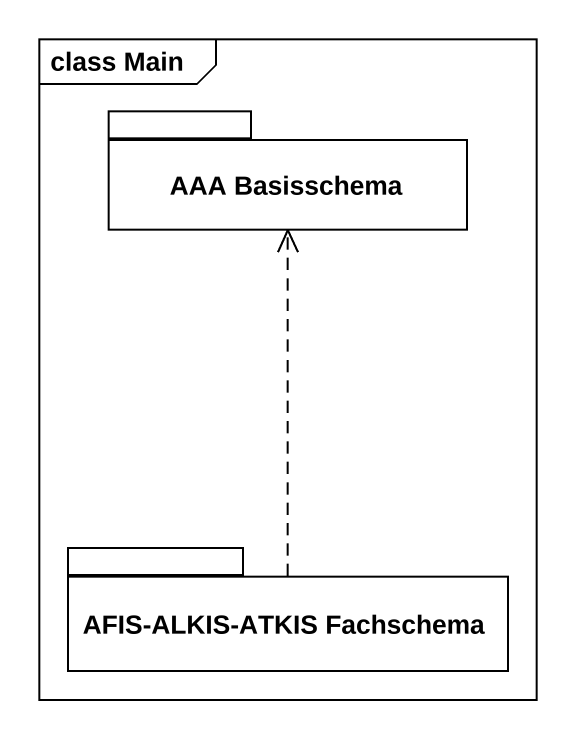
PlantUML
@startuml
mainframe class Main
package "AAA Basisschema" as AAA_Basisschema {
}
package "AFIS-ALKIS-ATKIS Fachschema" as AFIS_ALKIS_ATKIS_Fachschema {
}
AFIS_ALKIS_ATKIS_Fachschema .up.> AAA_Basisschema
@enduml
